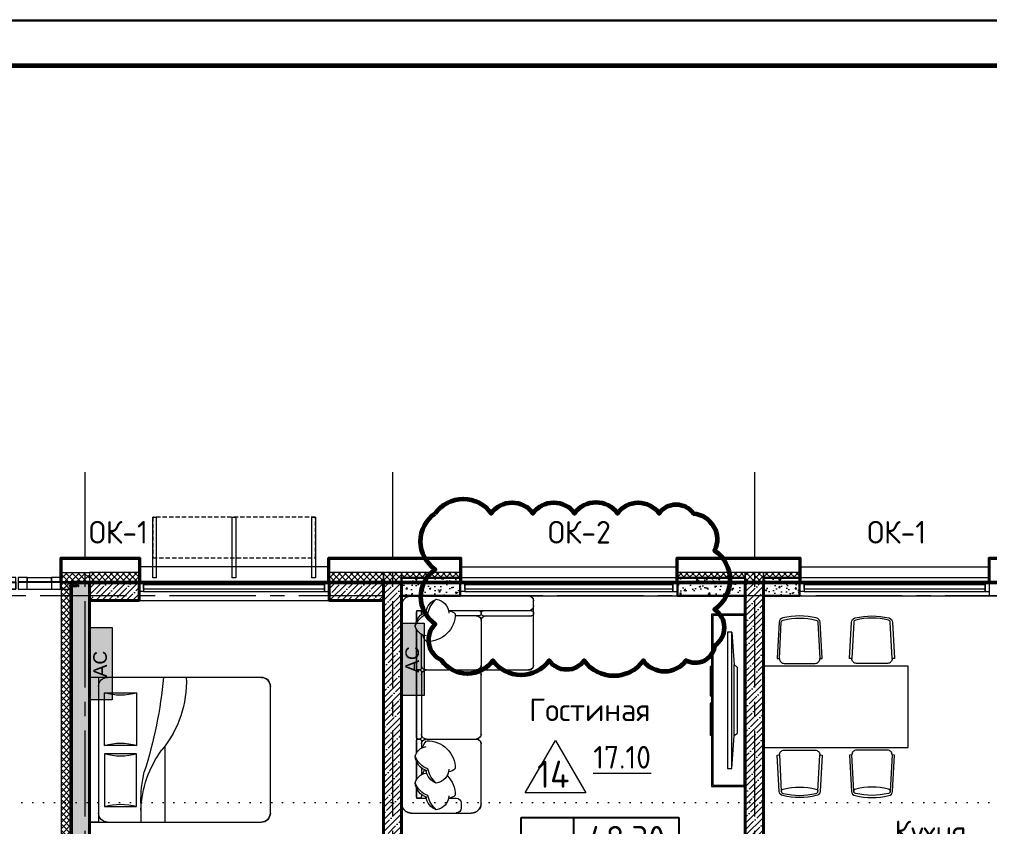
# Model space of a CAD drawing. Header units: millimetres. Extents: x -6427 to 93283, y -13 to 42012.
# Drawn here: x 13206 to 23930, y 33089 to 42012 of the extents above; entities that cross this region are included whole.
import ezdxf
from ezdxf.enums import TextEntityAlignment as Align

# ---------------------------------------------------------------- set-up
doc = ezdxf.new("R2010")
doc.units = ezdxf.units.MM
for name, pattern in [('ACAD_ISO04W100', [30, 24, -3, 0, -3]), ('CENTER2', [28.575, 19.05, -3.175, 3.175, -3.175]), ('DASHED', [0.75, 0.5, -0.25]), ('HIDDEN2', [4.7625, 3.175, -1.5875]), ('Пунктирная _дл__', [3, 0, -3])]:
    doc.linetypes.add(name, pattern=pattern)
doc.layers.add('Layout frame', color=96, linetype='Continuous')
for name, color, linetype, lineweight in [('АР_Выноски', 114, 'Continuous', 5), ('АР_Газоблок наруж', 44, 'Continuous', 30), ('АР_Корзины', 5, 'Continuous', 9), ('АР_Марка окна', 5, 'Continuous', 9), ('АР_Марка пола', 1, 'Continuous', 9), ('АР_Мебель', 253, 'Continuous', 0), ('АР_Монолит', 1, 'Continuous', 40), ('АР_Окна и витражи', 150, 'Continuous', 9), ('АР_Ось', 1, 'CENTER2', 5), ('АР_Помещение текст', 7, 'Continuous', 20), ('АР_Помещение-площадь', 7, 'Continuous', 5), ('АР_Утеплитель', 30, 'Continuous', 9), ('АР_Фасад', 30, 'Continuous', 30), ('АР_Штамп', 7, 'Continuous', 25)]:
    doc.layers.add(name, color=color, linetype=linetype, lineweight=lineweight)
for name, color, linetype, lineweight, plot in [('АР_Контур плит', 3, 'Continuous', 50, False), ('АР_Площади', 2, 'Continuous', 15, False), ('изменения АР', 3, 'Continuous', 60, False)]:
    doc.layers.add(name, color=color, linetype=linetype, lineweight=lineweight, plot=plot)
doc.styles.add('Annotative', font='romans.shx', dxfattribs={"width": 0.75})
doc.styles.add('Common Павел', font='')
doc.styles.add('GOST', font='')
doc.styles.add('GOST Common_I', font='', dxfattribs={"height": 250})
doc.styles.get("Standard").update_dxf_attribs({"font": 'arial.ttf'})
doc.styles.get('Common Павел').set_extended_font_data('GOST Common')
doc.styles.get('GOST').set_extended_font_data('GOST 2.304 type A')
doc.styles.get('GOST Common_I').set_extended_font_data('GOST Common')
pattern_1 = [(50, (-99827.42, -105714.7), (182.18467, -15.93909), [19.05, -209.55]), (355, (-99827.42, -105714.7), (-35.24342, 191.05685), [15.24, -167.64058]), (100.45144, (-99812.23, -105716.02), (146.94125, 175.11775), [16.19, -178.09024]), (46.1842, (-99827.42, -105663.9), (271.07904, -42.04233), [28.575, -314.325]), (96.63556, (-99804.83, -105667.4), (237.40413, 247.42612), [24.28502, -267.1356]), (351.18415, (-99827.42, -105663.9), (237.40413, 247.42612), [22.85997, -251.45973]), (21, (-99802.02, -105676.6), (151.61439, -102.2652), [19.05, -209.55]), (326, (-99802.02, -105676.6), (61.80203, 184.18797), [15.24, -167.64]), (71.45144, (-99789.38, -105685.12), (213.41642, 81.92277), [16.19, -178.08994]), (37.5, (-99827.416, -105714.694), (3.088603, 84.55504), [0, -165.608, 0, -170.18, 0, -168.275]), (7.5, (-99827.42, -105714.69), (66.819663, 100.180575), [0, -97.028, 0, -161.798, 0, -64.135]), (327.5, (-99884.06, -105714.694), (135.590595, -5.728744), [0, -63.5, 0, -198.12, 0, -262.89]), (317.5, (-99909.46, -105714.69), (148.12918, 25.42649), [0, -82.55, 0, -131.572, 0, -186.69])]
pattern_2 = [(45, (-99827.42, -105714.69), (-67.35192, 67.35192), []), (45, (-99760.06, -105714.69), (-67.35192, 67.35192), [119.0625, -23.8125, 0, -23.8125])]

# ---------------------------------------------------------------- blocks, each defined once
blk = doc.blocks.new('FT_AREA_TYPE_01')
at = {"color": 0, "linetype": 'ByBlock', "lineweight": -2}
for p, q in [((-10.5, 0), (-10.5, 18)), ((-10.5, 18), (10.5, 18)), ((-3.5, 0), (-3.5, 18)), ((10.5, 18), (10.5, 0)), ((-3.5, 12), (10.5, 12)), ((-3.5, 6), (10.5, 6)), ((10.5, 0), (-10.5, 0))]:
    blk.add_line(p, q, dxfattribs=at)
at = {"color": 0, "linetype": 'ByBlock', "lineweight": -2, "style": 'Annotative', "flags": 8}
for tag, height, p in [('ROOMS_AREA', 3, (3.5, 13.5)), ('ROOM_NUMBER', 4, (-7, 7)), ('COMMON_AREA', 3, (3.5, 7.5)), ('GRAND_COMMON_AREA', 3, (3.5, 1.5))]:
    blk.add_attdef(tag, text='', height=height, dxfattribs=at).set_placement(p, align=Align.CENTER)
blk = doc.blocks.new('RM_AREA')
at = {"linetype": 'ByBlock', "lineweight": -2}
for tag, p in [('ROOM_NAME', (0, 5)), ('AREA', (0, 0))]:
    blk.add_attdef(tag, text='', height=3, dxfattribs=at).set_placement(p, align=Align.CENTER)
blk = doc.blocks.new('*U25')
for points, const_width in [([(-594, 0), (0, 0), (0, 420), (-594, 420)], 0.25), ([(-574, 5), (-5, 5), (-5, 415), (-574, 415)], 0.5)]:
    blk.add_lwpolyline(points, close=True, dxfattribs=dict(const_width=const_width))
blk = doc.blocks.new('Ь10-100')
at = {"color": 7, "linetype": 'DASHED', "lineweight": 15, "ltscale": 5}
for p, q in [((-6, 13), (-1, 16)), ((-6, 13), (4, 13)), ((-5, 0), (-6, -4)), ((-4, 2), (-5, 0)), ((-5, 0), (4, 0)), ((-4, 2), (-1, 2)), ((-3, 3), (-1, 3)), ((-2, 3), (-3, 2)), ((-1, 7), (-2, 4)), ((-2, 5), (1, 6)), ((-1, 16), (4, 13)), ((-1, 7), (1, 5)), ((-1, -37), (-1, 2)), ((0, 3), (2, 4)), ((0, -37), (0, 2)), ((0, 2), (3, 2)), ((1, 4), (2, 2)), ((3, 2), (4, 0)), ((4, 0), (4, -4)), ((-6, -4), (-3, -4)), ((-5, -6), (-6, -10)), ((-6, -10), (-3, -10)), ((-5, -12), (-6, -16)), ((-6, -16), (-3, -16)), ((-5, -18), (-6, -22)), ((-6, -22), (-3, -22)), ((-5, -24), (-6, -28)), ((-6, -28), (-3, -28)), ((-6, -30), (-3, -30)), ((-3, -6), (-5, -6)), ((-3, -12), (-5, -12)), ((-3, -18), (-5, -18)), ((-3, -24), (-5, -24)), ((-3, -6), (-3, -4)), ((-3, -10), (-3, -12)), ((-3, -18), (-3, -16)), ((-3, -22), (-3, -24)), ((-3, -28), (-3, -30)), ((1, -4), (4, -4)), ((1, -6), (1, -4)), ((1, -6), (4, -6)), ((1, -10), (4, -10)), ((1, -10), (1, -12)), ((1, -12), (4, -12)), ((1, -18), (1, -16)), ((1, -16), (4, -16)), ((1, -18), (4, -18)), ((1, -22), (4, -22)), ((1, -22), (1, -24)), ((1, -24), (4, -24)), ((1, -28), (4, -28)), ((1, -30), (1, -28)), ((1, -30), (4, -30)), ((4, -6), (4, -10)), ((4, -12), (4, -16)), ((4, -18), (4, -22)), ((4, -24), (4, -28))]:
    blk.add_line(p, q, dxfattribs=at)
at = {"color": 7, "linetype": 'DASHED', "ltscale": 5}
for p, q in [((-6, -67), (-6, 13)), ((4, 13), (4, -67)), ((-16, -67), (14, -67)), ((-4, -49), (-4, -1)), ((-4, -67), (-4, -50)), ((3, -67), (3, -1))]:
    blk.add_line(p, q, dxfattribs=at)
at = {"linetype": 'ACAD_ISO04W100'}
blk.add_line((-1, 18), (-1, -80), dxfattribs=at)
at = {"color": 7, "ltscale": 5}
for p, q in [((-16, -67), (-16, -70)), ((-16, -70), (14, -70)), ((-12, -70), (-12, -72)), ((-12, -72), (11, -72)), ((-8, -77), (-8, -72)), ((5, -77), (-6, -77)), ((-4, -77), (-4, -72)), ((3, -77), (3, -72)), ((7, -72), (7, -77)), ((11, -70), (11, -72))]:
    blk.add_line(p, q, dxfattribs=at)
at = {"color": 7, "linetype": 'DASHED', "lineweight": 9, "ltscale": 5}
blk.add_line((-1, -37), (0, -37), dxfattribs=at)
at = {"color": 7, "linetype": 'Continuous', "ltscale": 5}
blk.add_line((14, -70), (14, -67), dxfattribs=at)
at = {"color": 7, "ltscale": 2}
for centre, radius, start, end in [((-6, -75), 2.77, 227.3489, 309.0524), ((-1, -67), 10.9, 250.5286, 289.4715), ((5, -75), 2.77, 230.845, 312.6565)]:
    blk.add_arc(centre, radius, start, end, dxfattribs=at)
blk = doc.blocks.new('джр')
at = {"lineweight": 0, "ltscale": 0.1}
for p, q in [((361778, 15890), (362285, 15890)), ((362817, 15890), (362310, 15890))]:
    blk.add_line(p, q, dxfattribs=at)
for points in [[(361697, 15971), (361697, 15890), (361778, 15890), (361772, 15896), (361708, 15896), (361703, 15901), (361703, 15965)], [(361817, 15965), (361917, 15965), (361917, 15835), (361817, 15835)], [(362185, 15885), (361917, 15885), (361917, 15840), (362185, 15840)], [(362185, 15965), (362285, 15965), (362285, 15835), (362185, 15835)], [(362310, 15965), (362410, 15965), (362410, 15835), (362310, 15835)], [(362410, 15885), (362677, 15885), (362677, 15840), (362410, 15840)], [(362677, 15965), (362777, 15965), (362777, 15835), (362677, 15835)], [(362897, 15971), (362897, 15890), (362817, 15890), (362822, 15896), (362887, 15896), (362892, 15901), (362892, 15965)]]:
    blk.add_lwpolyline(points, close=True, dxfattribs=at)
for points in [[(361703, 15890), (361703, 15885), (362285, 15885), (362285, 15965), (361703, 15965)], [(362892, 15890), (362892, 15885), (362310, 15885), (362310, 15965), (362892, 15965)]]:
    blk.add_lwpolyline(points, dxfattribs=at)
at = {"lineweight": 0}
for p, xscale, yscale, zscale, rotation in [((361631, 15927), -1.071428571428, 1.071428571428, 1.071428571428, 89.99626516320649), ((362964, 15927), 1.071428571428001, 1.071428571428001, 1.071428571428001, 270.0037348367935)]:
    blk.add_blockref('Ь10-100', p, dxfattribs=dict(at, xscale=xscale, yscale=yscale, zscale=zscale, rotation=rotation))
blk = doc.blocks.new('СП - Кровать _2 местная_ - СП - Кровать _2 местная_-V19-Этаж 03 - Тип 1')
at = {"layer": 'АР_Мебель'}
for p, q in [((-804, -101), (-804, -1)), ((-804, -1), (796, -1)), ((-804, -101), (796, -101)), ((796, -101), (796, -1)), ((-804, -1900), (-804, -201)), ((-51, -168), (-633, -168)), ((-633, -168), (-633, -522)), ((-51, -522), (-51, -168)), ((43, -168), (625, -168)), ((43, -522), (43, -168)), ((625, -168), (625, -522)), ((796, -201), (796, -1900)), ((-633, -522), (-51, -522)), ((625, -522), (43, -522)), ((588, -568), (796, -568)), ((-37, -835), (796, -835)), ((696, -2000), (-704, -2000))]:
    blk.add_line(p, q, dxfattribs=at)
blk.add_lwpolyline([(-804, 0), (796, 0), (796, -1900, -0.414214), (696, -2000), (-704, -2000, -0.414214), (-804, -1900)], format="xyb", close=True, dxfattribs=at)
for centre, radius, start, end in [((-704, -201), 100, 90, 180), ((696, -201), 100, 0, 90), ((-1240, -345), 633, 343.7398, 16.2602), ((557, -345), 633, 163.7398, 196.2602), ((-565, -345), 633, 343.7398, 16.2602), ((1232, -345), 633, 163.7398, 196.2602), ((-1269, 4137), 4978, 275.3572, 287.6665), ((717, -1792), 1225, 92.5398, 126.0403), ((587, -2168), 1600, 89.9814, 102.4667), ((-754, 106), 1178, 267.5673, 309.5461), ((-704, -1900), 100, 180, 270), ((696, -1900), 100, 270, 0)]:
    blk.add_arc(centre, radius, start, end, dxfattribs=at)
blk = doc.blocks.new('A$C20005e44')
at = {"layer": 'АР_Мебель'}
for p, q in [((0, 953), (-373, 953)), ((-373, 953), (-373, -953)), ((-13, 939), (-360, 939)), ((-360, 939), (-360, -939)), ((-13, -939), (-13, 939)), ((0, -953), (0, 953)), ((-197, 754), (-197, -754)), ((-150, 754), (-197, 754)), ((-150, -754), (-150, 754)), ((-150, 754), (-122, 390)), ((-373, 372), (-389, 372)), ((-389, 372), (-389, 48)), ((-122, -390), (-122, 397)), ((-85, 363), (-122, 397)), ((-85, -363), (-85, 363)), ((-389, 48), (-373, 48)), ((-373, -33), (-389, -33)), ((-389, -33), (-389, -385)), ((-389, -385), (-373, -385)), ((-150, -754), (-122, -390)), ((-122, -390), (-85, -363)), ((-197, -754), (-150, -754)), ((-373, -953), (0, -953)), ((-360, -939), (-13, -939))]:
    blk.add_line(p, q, dxfattribs=at)
blk = doc.blocks.new('ГС - Мягкая мебель - ГС - Мягкая мебель-1422810-Этаж 03 - Тип 1')
at = {"layer": 'АР_Мебель'}
for p, q in [((382, 935), (382, 1405)), ((382, 935), (382, 1405)), ((435, 1460), (1147, 1460)), ((436, 1460), (1145, 1460)), ((981, 902), (981, 1438)), ((1014, 1460), (1003, 1460)), ((1003, 1460), (1014, 1460)), ((1036, 1438), (1036, 1405)), ((1036, 1405), (1036, 521)), ((1200, 1405), (1200, 110)), ((1200, 1405), (1200, 110)), ((-1094, 880), (-435, 880)), ((-1091, 880), (-436, 880)), ((-329, 880), (329, 880)), ((-327, 880), (327, 880)), ((927, 880), (436, 880)), ((981, 858), (981, 592)), ((1014, 880), (1003, 880)), ((1003, 880), (1014, 880)), ((-1200, 110), (-1200, 770)), ((-1200, 110), (-1200, 770)), ((-382, 275), (-382, 825)), ((382, 275), (382, 825)), ((-1091, 660), (-1145, 660)), ((-1036, 521), (-1036, 605)), ((-1036, 165), (-1036, 273)), ((-995, 220), (-1015, 220)), ((-701, 220), (-776, 220)), ((-404, 220), (-482, 220)), ((360, 220), (-360, 220)), ((404, 220), (776, 220)), ((995, 220), (1015, 220)), ((1003, 220), (1015, 220)), ((1036, 273), (1036, 165)), ((-1036, 198), (-1036, 187)), ((-922, 165), (-1036, 165)), ((-1015, 165), (-922, 165)), ((-831, 165), (-628, 165)), ((-628, 165), (-831, 165)), ((-537, 165), (-404, 165)), ((831, 165), (-537, 165)), ((-382, 198), (-382, 187)), ((-382, 187), (-382, 198)), ((-360, 165), (360, 165)), ((382, 187), (382, 198)), ((382, 198), (382, 187)), ((404, 165), (831, 165)), ((922, 165), (1015, 165)), ((1036, 165), (922, 165)), ((1036, 198), (1036, 187)), ((1094, 0), (-1094, 0)), ((1091, 0), (-1091, 0))]:
    blk.add_line(p, q, dxfattribs=at)
for centre, radius, start, end in [((437, 1405), 54.8, 91.734, 180.2622), ((1145, 1405), 54.8, 359.7378, 88.266), ((-1090, 771), 110, 91.734, 180.2622), ((-437, 825), 54.8, 359.7386, 88.266), ((-327, 825), 54.8, 91.734, 180.2612), ((327, 825), 54.8, 359.7386, 88.266), ((437, 935), 54.8, 179.7378, 268.266), ((437, 825), 54.8, 91.734, 180.2612), ((-1090, 109), 110, 179.7378, 268.266), ((1090, 109), 110, 271.734, 0.2622)]:
    blk.add_arc(centre, radius, start, end, dxfattribs=at)
for centre, major_axis, start_param, end_param in [((1003, 1438), (22, 0), 1.570796, 3.141593), ((1014, 1438), (22, 0), 0, 1.570796), ((1091, 1405), (0, 55), 0, 1.570796), ((927, 935), (0, 55), 3.141593, 4.712389), ((927, 825), (0, 55), 4.712389, 6.283185), ((1003, 902), (22, 0), 3.141593, 4.712389), ((1003, 858), (22, 0), 1.570796, 3.141593), ((1014, 902), (22, 0), 4.712389, 6.283185), ((1014, 858), (22, 0), 0, 1.570796), ((-1145, 605), (0, 55), 0, 1.570796), ((-1091, 605), (0, 55), 4.712389, 6.283185), ((-914, 506), (0, 125), 0.804799, 1.452561), ((-1000, 287), (0, 306), 5.502818, 6.29329), ((-620, 506), (0, 125), 0.804799, 1.461011), ((-706, 287), (0, 306), 4.682457, 6.29329), ((1000, 287), (0, 306), 6.273081, 7.883914), ((914, 506), (0, 125), 4.830624, 5.478386), ((-1003, 357), (0, 166), 0.036079, 1.40686), ((-709, 357), (0, 166), 0.036079, 1.40686), ((1003, 357), (0, 166), 4.876325, 6.247106), ((-988, 462), (0, 195), 1.977722, 2.955913), ((-930, 603), (0, 322), 2.316694, 2.90337), ((-637, 603), (0, 322), 2.316694, 2.90337), ((-694, 462), (0, 195), 1.977722, 2.955913), ((930, 603), (0, 322), 3.379815, 3.966492), ((988, 462), (0, 195), 3.327272, 4.305463), ((-1015, 198), (0, 22), 0, 1.570796), ((-851, 338), (0, 187), 1.872238, 3.062474), ((-782, 379), (0, 243), 1.947233, 2.788), ((-900, 290), (0, 143), 3.387796, 4.576811), ((-820, 404), (0, 178), 3.434446, 3.721414), ((-557, 338), (0, 187), 1.872238, 3.062474), ((-488, 379), (0, 243), 1.947233, 2.788), ((-606, 290), (0, 143), 3.387796, 4.576811), ((-526, 404), (0, 178), 3.434446, 3.918168), ((-436, 275), (0, 55), 3.141593, 4.712389), ((-404, 198), (0, 22), 4.712389, 6.283185), ((-327, 275), (0, 55), 1.570796, 3.141593), ((-360, 198), (0, 22), 0, 1.570796), ((327, 275), (0, 55), 3.141593, 4.712389), ((360, 198), (0, 22), 4.712389, 6.283185), ((436, 275), (0, 55), 1.570796, 3.141593), ((404, 198), (0, 22), 0, 1.570796), ((820, 404), (0, 178), 2.365018, 2.848739), ((900, 290), (0, 143), 1.706374, 2.89539), ((782, 379), (0, 243), 3.495186, 4.335952), ((851, 338), (0, 187), 3.220712, 4.410947), ((1014, 242), (22, 0), 4.712389, 6.283185), ((1015, 198), (0, 22), 4.712389, 6.283185), ((-1015, 187), (0, 22), 1.570796, 3.141593), ((-404, 187), (0, 22), 3.141593, 4.712389), ((-360, 187), (0, 22), 1.570796, 3.141593), ((360, 187), (0, 22), 3.141593, 4.712389), ((404, 187), (0, 22), 1.570796, 3.141593), ((1015, 187), (0, 22), 3.141593, 4.712389)]:
    blk.add_ellipse(centre, major_axis=major_axis, ratio=0.991736, start_param=start_param, end_param=end_param, dxfattribs=at)
for points, knots in [([(382, 1405), (382, 1408), (382, 1413), (383, 1419), (385, 1425), (388, 1432), (394, 1440), (402, 1448), (412, 1455), (424, 1459), (432, 1460), (436, 1460)], [-1, -1, -1, -1, -0.892857, -0.839286, -0.785714, -0.678571, -0.571429, -0.428571, -0.285714, -0.142857, 0, 0, 0, 0]), ([(1145, 1460), (1149, 1460), (1153, 1460), (1159, 1458), (1165, 1457), (1172, 1453), (1180, 1448), (1188, 1440), (1195, 1429), (1199, 1417), (1200, 1409), (1200, 1405)], [-1, -1, -1, -1, -0.892857, -0.839286, -0.785714, -0.678571, -0.571429, -0.428571, -0.285714, -0.142857, 0, 0, 0, 0]), ([(-1200, 770), (-1200, 776), (-1199, 786), (-1197, 797), (-1194, 806), (-1191, 815), (-1187, 823), (-1182, 831), (-1177, 838), (-1172, 843), (-1168, 848), (-1164, 852), (-1159, 856), (-1154, 860), (-1149, 863), (-1144, 866), (-1138, 869), (-1133, 872), (-1125, 875), (-1115, 877), (-1103, 880), (-1095, 880), (-1091, 880)], [-1, -1, -1, -1, -0.892857, -0.839286, -0.785714, -0.732143, -0.678571, -0.625, -0.571429, -0.535714, -0.5, -0.464286, -0.428571, -0.392857, -0.357143, -0.321429, -0.285714, -0.25, -0.214286, -0.142857, -0.071429, 0, 0, 0, 0]), ([(-436, 880), (-433, 880), (-429, 880), (-423, 878), (-417, 877), (-410, 873), (-401, 868), (-393, 860), (-387, 849), (-383, 837), (-382, 829), (-382, 825)], [-1, -1, -1, -1, -0.892857, -0.839286, -0.785714, -0.678571, -0.571429, -0.428571, -0.285714, -0.142857, 0, 0, 0, 0]), ([(-382, 825), (-382, 828), (-381, 833), (-380, 839), (-378, 845), (-375, 852), (-370, 860), (-362, 868), (-351, 875), (-339, 879), (-331, 880), (-327, 880)], [-1, -1, -1, -1, -0.892857, -0.839286, -0.785714, -0.678571, -0.571429, -0.428571, -0.285714, -0.142857, 0, 0, 0, 0]), ([(327, 880), (330, 880), (335, 880), (341, 878), (347, 877), (354, 873), (362, 868), (370, 860), (377, 849), (381, 837), (382, 829), (382, 825)], [-1, -1, -1, -1, -0.892857, -0.839286, -0.785714, -0.678571, -0.571429, -0.428571, -0.285714, -0.142857, 0, 0, 0, 0]), ([(436, 880), (433, 880), (429, 880), (423, 882), (417, 883), (410, 887), (401, 892), (393, 900), (387, 911), (383, 923), (382, 931), (382, 935)], [-1, -1, -1, -1, -0.892857, -0.839286, -0.785714, -0.678571, -0.571429, -0.428571, -0.285714, -0.142857, 0, 0, 0, 0]), ([(382, 825), (382, 828), (382, 833), (383, 839), (385, 845), (388, 852), (394, 860), (402, 868), (412, 875), (424, 879), (432, 880), (436, 880)], [-1, -1, -1, -1, -0.892857, -0.839286, -0.785714, -0.678571, -0.571429, -0.428571, -0.285714, -0.142857, 0, 0, 0, 0]), ([(-1091, 0), (-1097, 0), (-1106, 1), (-1118, 3), (-1127, 6), (-1136, 9), (-1144, 14), (-1152, 18), (-1158, 23), (-1164, 28), (-1168, 32), (-1172, 37), (-1176, 41), (-1180, 46), (-1183, 51), (-1186, 57), (-1189, 62), (-1192, 68), (-1195, 76), (-1197, 85), (-1200, 98), (-1200, 106), (-1200, 110)], [-1, -1, -1, -1, -0.892857, -0.839286, -0.785714, -0.732143, -0.678571, -0.625, -0.571429, -0.535714, -0.5, -0.464286, -0.428571, -0.392857, -0.357143, -0.321429, -0.285714, -0.25, -0.214286, -0.142857, -0.071429, 0, 0, 0, 0]), ([(1200, 110), (1200, 104), (1199, 94), (1197, 83), (1194, 74), (1191, 65), (1187, 57), (1182, 49), (1177, 42), (1172, 37), (1168, 32), (1164, 28), (1159, 24), (1154, 20), (1149, 17), (1144, 14), (1138, 11), (1133, 8), (1125, 5), (1115, 3), (1103, 0), (1095, 0), (1091, 0)], [-1, -1, -1, -1, -0.892857, -0.839286, -0.785714, -0.732143, -0.678571, -0.625, -0.571429, -0.535714, -0.5, -0.464286, -0.428571, -0.392857, -0.357143, -0.321429, -0.285714, -0.25, -0.214286, -0.142857, -0.071429, 0, 0, 0, 0])]:
    blk.add_open_spline(points, degree=3, knots=knots, dxfattribs=at)
blk = doc.blocks.new('кухонный стол для 4х')
at = {"layer": 'АР_Мебель'}
for points in [[(121880, 140353), (121905, 140354), (121884, 140755, 0.354431), (121842, 140802, 0.121318), (121472, 140802, 0.354431), (121430, 140755), (121410, 140354), (121435, 140353, 0.428923), (121485, 140300), (121830, 140300, 0.428923), (121880, 140353)], [(122235, 140353), (122210, 140354), (122230, 140755, -0.354431), (122272, 140802, -0.121318), (122642, 140802, -0.354431), (122684, 140755), (122705, 140354), (122680, 140353, -0.428923), (122630, 140300), (122285, 140300, -0.428923), (122235, 140353)], [(121880, 139288), (121905, 139286), (121884, 138885, -0.354431), (121842, 138838, -0.121318), (121472, 138838, -0.354431), (121430, 138885), (121410, 139286), (121435, 139288, -0.428923), (121485, 139340), (121830, 139340, -0.428923), (121880, 139288)], [(122235, 139288), (122210, 139286), (122230, 138885, 0.354431), (122272, 138838, 0.121318), (122642, 138838, 0.354431), (122684, 138885), (122705, 139286), (122680, 139288, 0.428923), (122630, 139340), (122285, 139340, 0.428923), (122235, 139288)]]:
    blk.add_lwpolyline(points, format="xyb", close=True, dxfattribs=at)
for points in [[(121435, 140353), (121455, 140754, -0.364249), (121477, 140778, -0.122137), (121838, 140778, -0.364249), (121859, 140754), (121880, 140353, -0.428923)], [(122680, 140353), (122659, 140754, 0.364249), (122638, 140778, 0.122137), (122277, 140778, 0.364249), (122255, 140754), (122235, 140353, 0.428923)], [(121435, 139288), (121455, 138886, 0.364249), (121477, 138863, 0.122137), (121838, 138863, 0.364249), (121859, 138886), (121880, 139288, 0.428923)], [(122680, 139288), (122659, 138886, -0.364249), (122638, 138863, -0.122137), (122277, 138863, -0.364249), (122255, 138886), (122235, 139288, -0.428923)], [(121455, 138886, -0.364249), (121477, 138910, -0.122137), (121838, 138910, -0.364249), (121859, 138886)], [(122659, 138886, 0.364249), (122638, 138910, 0.122137), (122277, 138910, 0.364249), (122255, 138886)]]:
    blk.add_lwpolyline(points, format="xyb", dxfattribs=at)
blk.add_lwpolyline([(121257, 139370), (122857, 139370), (122857, 140270), (121257, 140270)], close=True, dxfattribs=at)
blk = doc.blocks.new('A$C6c1ae085')
at = {"layer": 'АР_Корзины', "lineweight": 0, "true_color": 0xf7f7f7, "transparency": 33554687}
h = blk.add_hatch(color=7, dxfattribs=at)
h.dxf.hatch_style = 1
h.paths.add_polyline_path([(-250, 0), (-250, 800), (0, 800), (0, 0)])
at = {"layer": 'АР_Корзины', "lineweight": 0}
blk.add_lwpolyline([(-250, 0), (-250, 800), (0, 800), (0, 0)], close=True, dxfattribs=at)
at = {"layer": 'АР_Корзины', "lineweight": 0, "insert": (-131, 397), "char_height": 150, "attachment_point": 5, "rotation": 90}
blk.add_mtext_dynamic_manual_height_columns('АС', width=800, gutter_width=12.5, heights=[250], dxfattribs=at)
blk = doc.blocks.new('Корзина_1800')
at = {"layer": 'АР_Корзины', "linetype": 'Continuous', "lineweight": 5, "ltscale": 0.2}
for points in [[(-900, 0), (-860, 0), (-860, -670), (-900, -670)], [(-20, 0), (20, 0), (20, -670), (-20, -670)], [(860, 0), (900, 0), (900, -670), (860, -670)]]:
    blk.add_lwpolyline(points, close=True, dxfattribs=at)
at = {"layer": 'АР_Корзины', "linetype": 'HIDDEN2', "lineweight": 15, "ltscale": 15}
blk.add_lwpolyline([(900, -220), (-900, -220), (-900, -670), (900, -670)], close=True, dxfattribs=at)
blk = doc.blocks.new('A$Ce0ce27e4')
at = {"layer": 'АР_Выноски', "linetype": 'Пунктирная _дл__', "lineweight": 9, "ltscale": 40}
blk.add_lwpolyline([(21431, -2282), (-16705, -2282)], dxfattribs=at)

msp = doc.modelspace()

# ---------------------------------------------------------------- hatches: boundary and pattern name
at = {"layer": 'АР_Газоблок наруж', "lineweight": 0, "ltscale": 50}
h = msp.add_hatch(dxfattribs=at)
h.set_pattern_fill('AR-CONC', color=256)
h.set_pattern_definition(pattern_1)
h.paths.add_polyline_path([(18079.7, 35838.7), (17429.7, 35838.7), (17429.7, 35638.7), (18079.7, 35638.7)])
h = msp.add_hatch(dxfattribs=at)
h.set_pattern_fill('AR-CONC', color=256)
h.set_pattern_definition(pattern_1)
h.paths.add_polyline_path([(20479.7, 35838.7), (21229.7, 35838.7), (21229.7, 35638.7), (20479.7, 35638.7)])
h = msp.add_hatch(dxfattribs=at)
h.set_pattern_fill('AR-CONC', color=256)
h.set_pattern_definition(pattern_1)
h.paths.add_polyline_path([(21829.7, 35838.7), (21429.7, 35838.7), (21429.7, 35638.7), (21829.7, 35638.7)])
at = {"layer": 'АР_Монолит', "lineweight": 0}
h = msp.add_hatch(dxfattribs=at)
h.set_pattern_fill('ANSI35', color=256, scale=15)
h.set_pattern_definition(pattern_2)
h.paths.add_polyline_path([(13779.7, 20488.7), (13979.7, 20488.7), (13979.7, 35788.7), (13779.7, 35788.7)])
h = msp.add_hatch(dxfattribs=at)
h.set_pattern_fill('ANSI35', color=256, scale=15)
h.set_pattern_definition([(45, (-149827.42, -189714.69), (-67.35192, 67.35192), []), (45, (-149760.06, -189714.69), (-67.35192, 67.35192), [119.0625, -23.8125, 0, -23.8125])])
h.paths.add_polyline_path([(14529.7, 35788.7), (13979.7, 35788.7), (13979.7, 35588.7), (14529.7, 35588.7)])
h = msp.add_hatch(dxfattribs=at)
h.set_pattern_fill('ANSI35', color=256, scale=15)
h.set_pattern_definition([(45, (-99827.42, -189714.69), (-67.35192, 67.35192), []), (45, (-99760.06, -189714.69), (-67.35192, 67.35192), [119.0625, -23.8125, 0, -23.8125])])
h.paths.add_polyline_path([(17229.7, 35788.7), (16629.7, 35788.7), (16629.7, 35588.7), (17229.7, 35588.7)])
h = msp.add_hatch(dxfattribs=at)
h.set_pattern_fill('ANSI35', color=256, scale=15)
h.set_pattern_definition(pattern_2)
h.paths.add_polyline_path([(17229.7, 31138.7), (17429.7, 31138.7), (17429.7, 35788.7), (17229.7, 35788.7), (17229.7, 31238.7)])
h = msp.add_hatch(dxfattribs=at)
h.set_pattern_fill('ANSI35', color=256, scale=15)
h.set_pattern_definition(pattern_2)
h.paths.add_polyline_path([(21429.7, 31938.7), (21229.7, 31938.7), (21229.7, 35788.7), (21429.7, 35788.7)])
at = {"layer": 'АР_Утеплитель'}
h = msp.add_hatch(dxfattribs=at)
h.set_pattern_fill('ANSI37', color=256, scale=15, angle=-90)
h.set_pattern_definition([(315, (-23385.103, 233362.46), (33.67596, 33.67596), []), (45, (-23385.103, 233362.46), (-33.67596, 33.67596), [])])
h.paths.add_polyline_path([(13669.7, 20378.7), (13669.7, 35898.7), (13979.7, 35898.7), (13979.7, 35788.7), (13779.7, 35788.7), (13779.7, 20488.7), (13979.7, 20488.7), (13979.7, 20378.7)])
h = msp.add_hatch(dxfattribs=at)
h.set_pattern_fill('ANSI37', color=256, scale=15)
h.set_pattern_definition([(45, (-203728.847, -19143.524), (-33.67596, 33.67596), []), (135, (-203728.847, -19143.524), (-33.67596, -33.67596), [])])
h.paths.add_polyline_path([(14529.7, 35898.7), (13979.7, 35898.7), (13979.7, 35788.7), (14529.7, 35788.7)])
h = msp.add_hatch(dxfattribs=at)
h.set_pattern_fill('ANSI37', color=256, scale=15)
h.set_pattern_definition([(45, (-171505.075, -19143.535), (-33.67596, 33.67596), []), (135, (-171505.075, -19143.535), (-33.67596, -33.67596), [])])
h.paths.add_polyline_path([(17229.7, 35898.7), (16629.7, 35898.7), (16629.7, 35788.7), (17229.7, 35788.7)])
h = msp.add_hatch(dxfattribs=at)
h.set_pattern_fill('ANSI37', color=256, scale=15)
h.set_pattern_definition([(45, (-171755.075, -19143.535), (-33.67596, 33.67596), []), (135, (-171755.075, -19143.535), (-33.67596, -33.67596), [])])
h.paths.add_polyline_path([(17429.7, 35898.7), (17229.7, 35898.7), (17229.7, 35788.7), (17429.7, 35788.7)])
h = msp.add_hatch(dxfattribs=at)
h.set_pattern_fill('ANSI37', color=256, scale=15)
h.set_pattern_definition([(45, (-172305.073, -19143.535), (-33.67596, 33.67596), []), (135, (-172305.073, -19143.535), (-33.67596, -33.67596), [])])
h.paths.add_polyline_path([(18079.7, 35898.7), (17429.7, 35898.7), (17429.7, 35838.7), (18079.7, 35838.7)])
h = msp.add_hatch(dxfattribs=at)
h.set_pattern_fill('ANSI37', color=256, scale=15)
h.set_pattern_definition([(45, (-210028.847, -19143.524), (-33.67596, 33.67596), []), (135, (-210028.847, -19143.524), (-33.67596, -33.67596), [])])
h.paths.add_polyline_path([(21229.7, 35898.7), (20479.7, 35898.7), (20479.7, 35838.7), (21229.7, 35838.7)])
h = msp.add_hatch(dxfattribs=at)
h.set_pattern_fill('ANSI37', color=256, scale=15)
h.set_pattern_definition([(45, (-175755.077, -19143.535), (-33.67596, 33.67596), []), (135, (-175755.077, -19143.535), (-33.67596, -33.67596), [])])
h.paths.add_polyline_path([(21429.7, 35898.7), (21229.7, 35898.7), (21229.7, 35788.7), (21429.7, 35788.7)])
h = msp.add_hatch(dxfattribs=at)
h.set_pattern_fill('ANSI37', color=256, scale=15)
h.set_pattern_definition([(45, (-210628.836, -19143.65), (-33.67596, 33.67596), []), (135, (-210628.836, -19143.65), (-33.67596, -33.67596), [])])
h.paths.add_polyline_path([(21829.7, 35898.6), (21429.7, 35898.6), (21429.7, 35838.6), (21829.7, 35838.6)])

# ---------------------------------------------------------------- linework, layer by layer
at = {"layer": 'Layout frame'}
msp.add_lwpolyline([(0, 42000), (59400, 42000), (59400, 0), (0, 0)], close=True, dxfattribs=at)
at = {"layer": 'АР_Газоблок наруж'}
for points in [[(18079.7, 35838.7), (17429.7, 35838.7), (17429.7, 35638.7), (18079.7, 35638.7)], [(20479.7, 35838.7), (21229.7, 35838.7), (21229.7, 35638.7), (20479.7, 35638.7)], [(21829.7, 35838.7), (21429.7, 35838.7), (21429.7, 35638.7), (21829.7, 35638.7)]]:
    msp.add_lwpolyline(points, close=True, dxfattribs=at)
at = {"layer": 'АР_Контур плит'}
msp.add_lwpolyline([(13779.7, 35788.7), (43479.7, 35788.7), (43479.7, 20488.7), (24929.7, 20488.7), (24929.7, 19238.7), (21229.7, 19238.7), (21229.7, 20488.7), (13779.7, 20488.7)], close=True, dxfattribs=at)
at = {"layer": 'АР_Марка пола'}
msp.add_lwpolyline([(19131.9, 34041), (19467.9, 33460.5), (18795.9, 33460.5), (19131.9, 34041)], dxfattribs=at)
at = {"layer": 'АР_Монолит'}
for points in [[(13779.7, 20488.7), (13979.7, 20488.7), (13979.7, 35788.7), (13779.7, 35788.7)], [(14529.7, 35788.7), (13979.7, 35788.7), (13979.7, 35588.7), (14529.7, 35588.7)], [(17229.7, 35788.7), (16629.7, 35788.7), (16629.7, 35588.7), (17229.7, 35588.7)], [(17229.7, 31138.7), (17429.7, 31138.7), (17429.7, 35788.7), (17229.7, 35788.7), (17229.7, 31238.7)], [(21429.7, 31938.7), (21229.7, 31938.7), (21229.7, 35788.7), (21429.7, 35788.7), (21429.7, 31938.7)]]:
    msp.add_lwpolyline(points, close=True, dxfattribs=at)
at = {"layer": 'АР_Окна и витражи'}
for points in [[(20479.7, 35638.7), (20479.7, 35838.7), (18079.7, 35838.7), (18079.7, 35638.7)], [(23929.7, 35638.7), (23929.7, 35838.7), (21829.7, 35838.7), (21829.7, 35638.7)], [(16629.7, 35588.7), (16629.7, 35788.7), (14529.7, 35788.7), (14529.7, 35588.7)], [(16579.7, 35788.7), (14579.7, 35788.7), (14579.7, 35688.7), (16579.7, 35688.7)], [(14579.7, 35763.7), (16579.7, 35763.7), (16579.7, 35713.7), (14579.7, 35713.7)], [(20429.7, 35788.7), (18129.7, 35788.7), (18129.7, 35688.7), (20429.7, 35688.7)], [(18129.7, 35763.7), (20429.7, 35763.7), (20429.7, 35713.7), (18129.7, 35713.7)], [(23879.7, 35788.7), (21879.7, 35788.7), (21879.7, 35688.7), (23879.7, 35688.7)], [(21879.7, 35763.7), (23879.7, 35763.7), (23879.7, 35713.7), (21879.7, 35713.7)]]:
    msp.add_lwpolyline(points, close=True, dxfattribs=at)
at = {"layer": 'АР_Окна и витражи', "lineweight": 20}
for points in [[(14579.7, 35688.7), (14529.7, 35688.7), (14529.7, 35788.7), (14579.7, 35788.7)], [(16629.7, 35788.7), (16579.7, 35788.7), (16579.7, 35688.7), (16629.7, 35688.7)], [(18129.7, 35688.7), (18079.7, 35688.7), (18079.7, 35788.7), (18129.7, 35788.7)], [(20479.7, 35788.7), (20429.7, 35788.7), (20429.7, 35688.7), (20479.7, 35688.7)], [(21879.7, 35688.7), (21829.7, 35688.7), (21829.7, 35788.7), (21879.7, 35788.7)], [(23929.7, 35788.7), (23879.7, 35788.7), (23879.7, 35688.7), (23929.7, 35688.7)]]:
    msp.add_lwpolyline(points, close=True, dxfattribs=at)
at = {"layer": 'АР_Ось', "ltscale": 50}
for points in [[(13929.7, 37008.9), (13929.7, 17380.9)], [(17329.7, 37008.9), (17329.7, 17380.9)], [(21329.7, 37008.9), (21329.7, 17380.9)], [(44392.9, 35638.7), (8950.8, 35638.7)]]:
    msp.add_lwpolyline(points, dxfattribs=at)
at = {"layer": 'АР_Площади'}
for points in [[(17429.7, 35638.7), (21229.7, 35638.7), (21229.7, 31138.7), (17429.7, 31138.7)], [(21429.7, 35638.7), (24729.7, 35638.7), (24729.7, 31538.7), (23709.7, 31538.7), (23709.7, 31238.7), (21329.7, 31238.7), (21329.7, 31938.7), (21429.7, 31938.7)], [(13979.7, 35588.7), (17229.7, 35588.7), (17229.7, 31238.7), (13979.7, 31238.7)]]:
    msp.add_lwpolyline(points, close=True, dxfattribs=at)
at = {"layer": 'АР_Утеплитель'}
for points in [[(13669.7, 20378.7), (13669.7, 35898.7), (13979.7, 35898.7), (13979.7, 35788.7), (13779.7, 35788.7), (13779.7, 20488.7), (13979.7, 20488.7), (13979.7, 20378.7)], [(14529.7, 35898.7), (13979.7, 35898.7), (13979.7, 35788.7), (14529.7, 35788.7)], [(17229.7, 35898.7), (16629.7, 35898.7), (16629.7, 35788.7), (17229.7, 35788.7)], [(17429.7, 35898.7), (17229.7, 35898.7), (17229.7, 35788.7), (17429.7, 35788.7)], [(18079.7, 35898.7), (17429.7, 35898.7), (17429.7, 35838.7), (18079.7, 35838.7)], [(21229.7, 35898.7), (20479.7, 35898.7), (20479.7, 35838.7), (21229.7, 35838.7)], [(21429.7, 35898.7), (21229.7, 35898.7), (21229.7, 35788.7), (21429.7, 35788.7)], [(21829.7, 35898.6), (21429.7, 35898.6), (21429.7, 35838.6), (21829.7, 35838.6)]]:
    msp.add_lwpolyline(points, close=True, dxfattribs=at)
at = {"layer": 'АР_Фасад'}
msp.add_lwpolyline([(13659.7, 35788.7), (13659.7, 36058.7), (14539.7, 36058.7), (14539.7, 35788.7), (14529.7, 35788.7), (14529.7, 36048.7), (13669.7, 36048.7), (13669.7, 35788.7), (13659.7, 35788.7)], dxfattribs=at)
for points in [[(16619.7, 35788.7), (16619.7, 36058.7), (18089.7, 36058.7), (18089.7, 35788.7), (18079.7, 35788.7), (18079.7, 36048.7), (16629.7, 36048.7), (16629.7, 35788.7)], [(21839.7, 35788.7), (21839.8, 36058.7), (20469.7, 36058.7), (20469.7, 35788.7), (20479.7, 35788.7), (20479.7, 36048.7), (21829.8, 36048.7), (21829.7, 35788.7)], [(25539.5, 35888.7), (25539.5, 36058.7), (23919.7, 36058.7), (23919.7, 35788.7), (23929.7, 35788.7), (23929.7, 36048.7), (25529.5, 36048.7), (25529.5, 35888.7)]]:
    msp.add_lwpolyline(points, close=True, dxfattribs=at)
at = {"layer": 'АР_Фасад', "lineweight": 0}
for points in [[(16619.7, 35958.7), (14539.7, 35958.7)], [(18089.7, 35958.7), (20469.7, 35958.7)], [(21839.7, 35958.7), (23919.7, 35958.7)]]:
    msp.add_lwpolyline(points, dxfattribs=at)
at = {"layer": 'изменения АР', "color": 4}
msp.add_lwpolyline([(17802.1, 36551.2, -0.5205671), (18421.2, 36551.2, -0.5205671), (18881.5, 36551.2, -0.5205671), (19342.3, 36551.2, -0.5205671), (19817, 36551.2, -0.5205671), (20275.7, 36551.2, -0.5205671), (20655.6, 36551.2, -0.5205671), (20890.6, 36141.1, -0.5205671), (20890.6, 35490.4, -0.5205671), (20890.6, 35086.9, -0.5205671), (20571.5, 34924.5, -0.5205671), (20102.9, 34924.5, -0.5205671), (19447.9, 34924.5, -0.5205671), (19061.9, 34924.5, -0.5205671), (18440.4, 34924.5, -0.5205671), (17874.9, 34924.5, -0.5205671), (17802.1, 35327.1, -0.5205671), (17802.1, 35932.4, -0.5205671)], format="xyb", close=True, dxfattribs=at)

# ---------------------------------------------------------------- block references
at = {"color": 5}
msp.add_blockref('A$Ce0ce27e4', (24829.7, 35638.7), dxfattribs=at)
at = {"xscale": -1, "rotation": 180}
msp.add_blockref('джр', (-349117.6, 51679.1), dxfattribs=at)
at = {"layer": 'АР_Корзины', "rotation": 180}
msp.add_blockref('Корзина_1800', (15579.7, 35838.7), dxfattribs=at)
at = {"layer": 'АР_Корзины'}
for p in [(14229.7, 34488.7), (17679.7, 34538.7)]:
    msp.add_blockref('A$C6c1ae085', p, dxfattribs=at)
at = {"layer": 'АР_Мебель', "xscale": -1}
for name, p, rotation in [('ГС - Мягкая мебель - ГС - Мягкая мебель-1422810-Этаж 03 - Тип 1', (17429.9, 34438.7), 269.9999999999997), ('СП - Кровать _2 местная_ - СП - Кровать _2 местная_-V19-Этаж 03 - Тип 1', (13979.9, 33934.9), 90.00000000000072)]:
    msp.add_blockref(name, p, dxfattribs=dict(at, rotation=rotation))
at = {"layer": 'АР_Мебель'}
for name, p in [('A$C20005e44', (21229.7, 34484.9)), ('кухонный стол для 4х', (-99827.4, -105406.9))]:
    msp.add_blockref(name, p, dxfattribs=at)
at = {"layer": 'АР_Помещение текст'}
ref = msp.add_blockref('RM_AREA', (22841.7, 32870.8), dxfattribs=dict(at, xscale=-50, yscale=50, zscale=50))
ref.add_attrib('ROOM_NAME', 'Гостиная', dxfattribs={"height": 250, "style": 'GOST Common_I'}).set_placement((19511.1, 34254.4), align=Align.CENTER)
ref.add_attrib('AREA', '%%u17.10', dxfattribs={"layer": '0', "linetype": 'ByBlock', "lineweight": -2, "height": 250, "style": 'GOST Common_I'}).set_placement((19867.7, 33730.3), align=Align.CENTER)
ref = msp.add_blockref('RM_AREA', (26380, 33037.5), dxfattribs=dict(at, xscale=-50, yscale=50, zscale=50))
ref.add_attrib('ROOM_NAME', 'Кухня', dxfattribs={"height": 250, "style": 'GOST Common_I'}).set_placement((23275.6, 32905.7), align=Align.CENTER)
ref.add_attrib('AREA', '%%u14.28', dxfattribs={"layer": '0', "linetype": 'ByBlock', "lineweight": -2, "height": 250, "style": 'GOST Common_I'}).set_placement((23420.4, 32381.7), align=Align.CENTER)
at = {"layer": 'АР_Помещение-площадь', "color": 1, "lineweight": 25}
ref = msp.add_blockref('FT_AREA_TYPE_01', (19624.2, 31695.1), dxfattribs=dict(at, xscale=83, yscale=83, zscale=83))
ref.add_attrib('ROOM_NUMBER', '3', dxfattribs={"layer": '0', "color": 1, "linetype": 'ByBlock', "lineweight": -2, "height": 600, "style": 'Common Павел'}).set_placement((19045.1, 32276.1), align=Align.CENTER)
ref.add_attrib('ROOMS_AREA', '48.30', dxfattribs={"layer": '0', "color": 1, "linetype": 'ByBlock', "lineweight": -2, "height": 280, "style": 'Common Павел'}).set_placement((19914.8, 32815.6), align=Align.CENTER)
ref.add_attrib('COMMON_AREA', '83.96', dxfattribs={"layer": '0', "color": 1, "linetype": 'ByBlock', "lineweight": -2, "height": 280, "style": 'Common Павел'}).set_placement((19915.9, 32317.6), align=Align.CENTER)
ref.add_attrib('GRAND_COMMON_AREA', '85.53', dxfattribs={"layer": '0', "color": 1, "linetype": 'ByBlock', "lineweight": -2, "height": 280, "style": 'Common Павел'}).set_placement((19914.5, 31819.6), align=Align.CENTER)
at = {"layer": 'АР_Штамп', "xscale": 100, "yscale": 100, "zscale": 100}
msp.add_blockref('*U25', (59400, 0), dxfattribs=at)

# ---------------------------------------------------------------- texts
at = {"layer": 'АР_Марка окна', "char_height": 250, "width": 1560.055, "attachment_point": 5, "style": 'GOST Common_I'}
for s, insert in [('ОК-1', (14300.6, 36342.6)), ('ОК-2', (19395.7, 36342.6)), ('ОК-1', (22902.5, 36342.6))]:
    msp.add_mtext(s, dxfattribs=dict(at, insert=insert))
at = {"layer": 'АР_Марка пола', "insert": (19107.4, 33667.8), "char_height": 300, "width": 1200, "attachment_point": 5, "style": 'GOST'}
msp.add_mtext('{\\fGOST Common|b0|i0|c204|p34;14}', dxfattribs=at)

doc.saveas('drawing.dxf')
